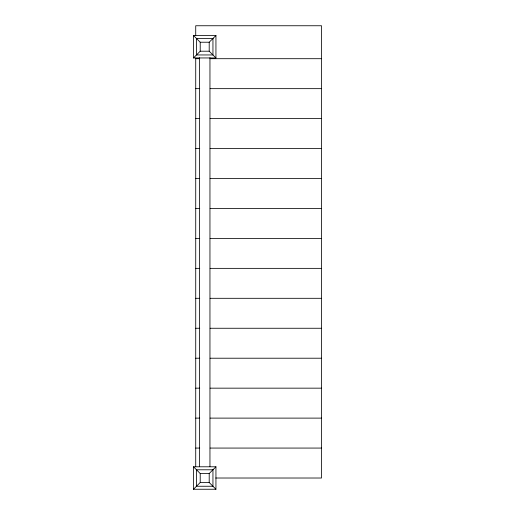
<?xml version="1.0" encoding="UTF-8"?>
<svg xmlns="http://www.w3.org/2000/svg" width="515" height="515" viewBox="0 0 515 515"><rect width="100%" height="100%" fill="white"/><g stroke="black" fill="none" stroke-linecap="round" stroke-linejoin="round"><path stroke-width="0.77" d="M193.479 57.95L200.219 51.21L209.206 51.21L215.94 57.95L215.94 35.483L193.479 35.483L193.479 57.95L215.94 57.95M193.479 35.483L200.219 42.224L209.206 42.224L215.94 35.483M193.479 489.25L200.219 482.51L209.206 482.51L215.94 489.25L215.94 466.79L193.479 466.79L193.479 489.25L215.94 489.25M193.479 466.79L200.219 473.523L209.206 473.523L215.94 466.79M195.726 58.697L199.73 58.697M210.146 58.697L321.521 58.697M195.726 88.651L199.73 88.651M210.146 88.651L321.521 88.651M195.726 118.598L199.73 118.598M210.146 118.598L321.521 118.598M195.726 148.552L199.73 148.552M210.146 148.552L321.521 148.552M195.726 178.505L199.73 178.505M210.146 178.505L321.521 178.505M195.726 208.453L199.73 208.453M210.146 208.453L321.521 208.453M195.726 238.406L199.73 238.406M210.146 238.406L321.521 238.406M195.726 268.36L199.73 268.36M210.146 268.36L321.521 268.36M195.726 298.307L199.73 298.307M210.146 298.307L321.521 298.307M195.726 328.261L199.73 328.261M210.146 328.261L321.521 328.261M195.726 358.215L199.73 358.215M210.146 358.215L321.521 358.215M195.726 388.162L199.73 388.162M210.146 388.162L321.521 388.162M195.726 418.116L199.73 418.116M210.146 418.116L321.521 418.116M195.726 448.069L199.73 448.069M210.146 448.069L321.521 448.069M215.759 478.017L321.521 478.017L321.521 25.75L195.726 25.75L195.726 35.393M209.953 57.719L209.953 466.545M209.206 42.224L209.206 51.21M209.206 473.523L209.206 482.51M200.219 42.224L200.219 51.21M200.219 473.523L200.219 482.51M199.466 57.719L199.466 466.545M195.726 58.111L195.726 466.77M212.946 38.477L196.472 38.477L196.472 54.951L212.946 54.951L212.946 38.477M212.946 469.783L196.472 469.783L196.472 486.257L212.946 486.257L212.946 469.783"/></g></svg>
